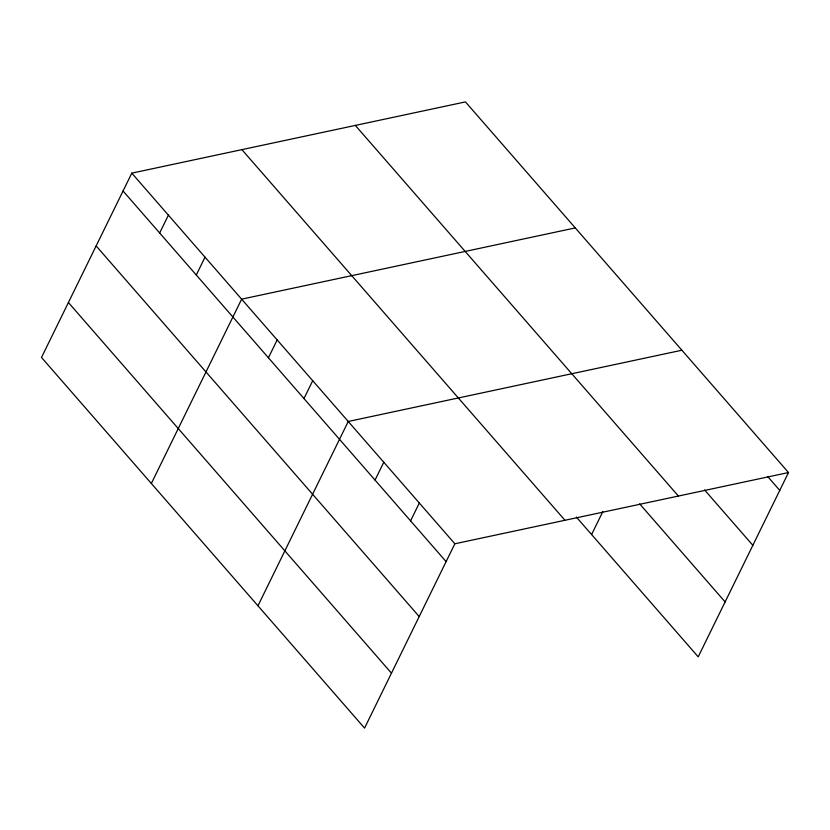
<?xml version="1.0" encoding="UTF-8"?>
<svg xmlns="http://www.w3.org/2000/svg" width="830" height="830" viewBox="0 0 830 830"><rect width="100%" height="100%" fill="white"/><g stroke="black" fill="none" stroke-linecap="round" stroke-linejoin="round"><path stroke-width="1.25" d="M131.794 173.148L41.5 357.46L364.557 728.097L454.85 543.785L788.5 472.54L465.443 101.903L131.794 173.148L454.85 543.785M159.671 233.002L168.407 215.157M196.285 275.01L205.02 257.165M151.34 483.485L241.634 299.163L575.283 227.918M268.432 357.782L277.168 339.937M303.967 398.556L312.713 380.711M257.954 605.796L348.247 421.474L681.887 350.229M375.036 480.093L383.782 462.248M410.58 520.867L419.316 503.022M591.593 534.541L602.808 511.654M788.5 472.54L698.206 656.852L576.362 517.069M767.916 476.794L779.754 490.385M704.618 489.98L752.841 545.31M355.333 125.413L678.401 496.05M639.66 503.872L725.119 601.916M241.893 149.639L564.96 520.275M123.047 190.993L446.115 561.63M96.145 245.929L419.202 616.566M68.413 302.535L391.47 673.161"/></g></svg>
